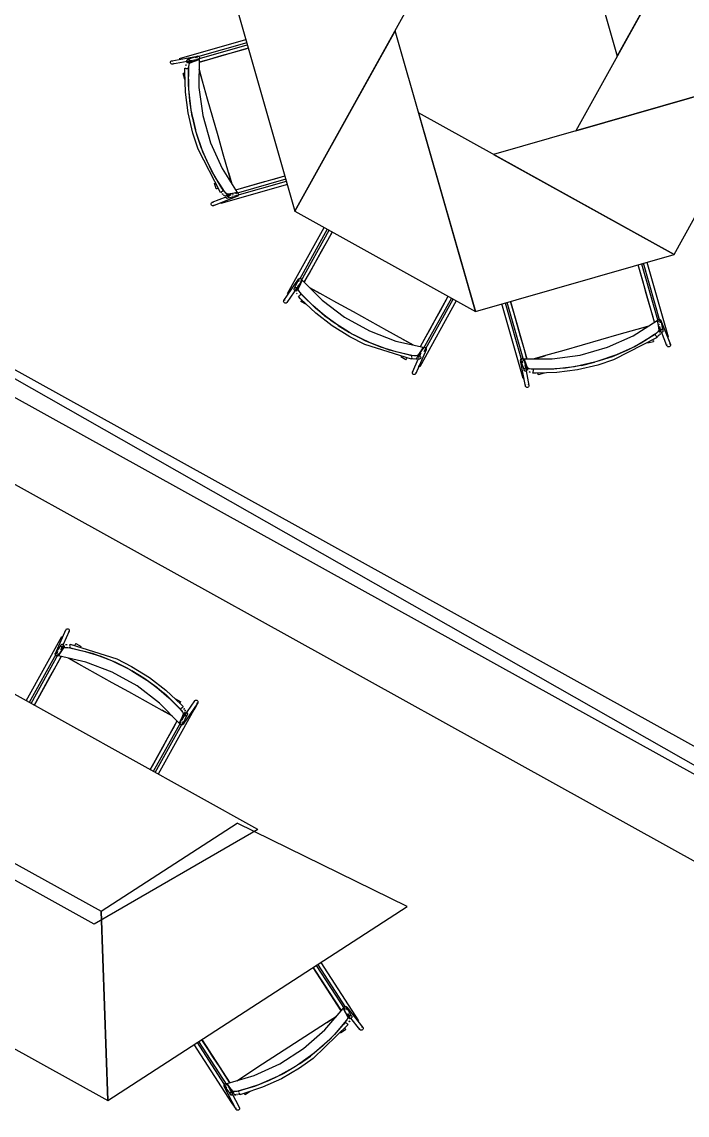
# Model space of a CAD drawing. Header units: metres. Extents: x 3.2 to 22.3, y 0.7 to 22.8.
# Drawn here: x 19.099 to 19.907, y 14.514 to 15.84 of the extents above; entities that cross this region are included whole.
import ezdxf

# ---------------------------------------------------------------- set-up
doc = ezdxf.new("R2010")
doc.units = ezdxf.units.M
for name, color, linetype in [('ARREDI', 9, 'Continuous'), ('PARETI_STRUTTURE', 7, 'Continuous'), ('PORTE_SCALE', 2, 'Continuous')]:
    doc.layers.add(name, color=color, linetype=linetype)

msp = doc.modelspace()

# ---------------------------------------------------------------- linework, layer by layer
at = {"layer": 'ARREDI'}
for points in [[(19.8217, 15.7989), (19.9432, 16.0181), (19.724, 16.1396)], [(19.7714, 15.7082), (20.0123, 15.7772), (19.9432, 16.0181)], [(19.6025, 15.9204), (19.3617, 15.8514), (19.4307, 15.6105)], [(19.5522, 15.8296), (19.4307, 15.6105), (19.6499, 15.489)], [(19.6716, 15.6796), (19.8908, 15.5581), (20.0122, 15.7772)], [(19.5808, 15.7299), (19.6499, 15.489), (19.8908, 15.5581)], [(19.1437, 15.071), (19.1441, 15.074)], [(19.4892, 14.6433), (19.4916, 14.6416)]]:
    msp.add_lwpolyline(points, close=True, dxfattribs=at)
for points in [[(19.3106, 15.7968), (19.3106, 15.797), (19.3108, 15.7978), (19.3112, 15.7984), (19.3119, 15.7988), (19.3123, 15.7989), (19.3126, 15.799), (19.3133, 15.7989), (19.314, 15.7985)], [(19.314, 15.7985), (19.3145, 15.798), (19.3148, 15.7973), (19.3149, 15.7966), (19.3147, 15.7958), (19.3142, 15.7952)], [(19.374, 15.8083), (19.3708, 15.8074), (19.3562, 15.8032), (19.3414, 15.799), (19.3268, 15.7948), (19.3145, 15.7913)], [(19.2805, 15.7893), (19.28, 15.7898), (19.2797, 15.7905), (19.2796, 15.7913), (19.2799, 15.792), (19.2803, 15.7926), (19.2809, 15.793), (19.2814, 15.7932), (19.2814, 15.7932), (19.2816, 15.7932), (19.2824, 15.7931), (19.283, 15.7928)], [(19.2837, 15.7901), (19.2833, 15.7895), (19.2827, 15.7891), (19.2822, 15.7889), (19.2822, 15.7889), (19.2819, 15.7889), (19.2812, 15.789), (19.2805, 15.7893)], [(19.2905, 15.7959), (19.2905, 15.7959)], [(19.2905, 15.7959), (19.2906, 15.7956), (19.2907, 15.7951)], [(19.2909, 15.7945), (19.2907, 15.7951)], [(19.2983, 15.7874), (19.2986, 15.7887)], [(19.2985, 15.7886), (19.2983, 15.7874)], [(19.2996, 15.7913), (19.2992, 15.792), (19.2992, 15.7928), (19.2994, 15.7935), (19.2998, 15.7941), (19.2998, 15.7941), (19.3004, 15.7945), (19.3005, 15.7946), (19.3011, 15.7947), (19.3019, 15.7946), (19.3025, 15.7943)], [(19.2996, 15.7909), (19.3051, 15.793), (19.3065, 15.7936)], [(19.3025, 15.7943), (19.303, 15.7937), (19.3033, 15.793), (19.3034, 15.7923), (19.3032, 15.7916), (19.3028, 15.791), (19.3028, 15.791), (19.3022, 15.7906), (19.302, 15.7905), (19.3015, 15.7904), (19.3007, 15.7905)], [(19.3018, 15.7836), (19.302, 15.786), (19.3024, 15.7883), (19.3029, 15.7899), (19.3034, 15.7906)], [(19.3018, 15.7836), (19.302, 15.7861), (19.3024, 15.7884), (19.3029, 15.7899), (19.3034, 15.7906)], [(19.3034, 15.7906), (19.309, 15.7927), (19.3145, 15.7948), (19.3143, 15.7606), (19.319, 15.7266), (19.3284, 15.6937), (19.3425, 15.6624), (19.3607, 15.6335), (19.355, 15.6323), (19.3491, 15.6312), (19.3483, 15.6315), (19.347, 15.6326), (19.3455, 15.6343), (19.344, 15.6362)], [(19.3145, 15.7948), (19.3115, 15.7951)], [(19.3115, 15.7951), (19.3145, 15.7948)], [(19.2972, 15.7783), (19.2965, 15.7781), (19.2958, 15.7779), (19.2954, 15.7778), (19.2951, 15.7777)], [(19.2951, 15.7777), (19.2951, 15.7777)], [(19.2973, 15.784), (19.2972, 15.784), (19.2971, 15.784), (19.2971, 15.784), (19.2974, 15.784)], [(19.2974, 15.784), (19.2979, 15.784), (19.2986, 15.7839), (19.2993, 15.7839), (19.3001, 15.7839)], [(19.3014, 15.7838), (19.3012, 15.7838), (19.3007, 15.7838), (19.3001, 15.7839)], [(19.3062, 15.7257), (19.3032, 15.7447), (19.3017, 15.7641), (19.3018, 15.7836)], [(19.3062, 15.7256), (19.3032, 15.7446), (19.3017, 15.764), (19.3018, 15.7834)], [(19.3144, 15.7824), (19.3183, 15.769)], [(19.3541, 15.644), (19.3502, 15.6577), (19.3438, 15.6799), (19.3375, 15.7021), (19.3311, 15.7243), (19.3247, 15.7465), (19.3184, 15.7686), (19.3144, 15.7824)], [(19.3063, 15.7251), (19.3102, 15.7092)], [(19.3102, 15.7092), (19.3063, 15.725)], [(19.3439, 15.6364), (19.3336, 15.6528), (19.3246, 15.6701), (19.317, 15.688), (19.3118, 15.7038)], [(19.344, 15.6362), (19.3336, 15.6527), (19.3246, 15.67), (19.317, 15.6879), (19.3118, 15.7038)], [(19.3503, 15.6574), (19.3541, 15.644)], [(19.3589, 15.6365), (19.3689, 15.6393), (19.3813, 15.6429), (19.3937, 15.6465), (19.4062, 15.65), (19.4184, 15.6535)], [(19.3373, 15.6383), (19.3366, 15.6381), (19.336, 15.6379), (19.3355, 15.6378), (19.3352, 15.6377)], [(19.3403, 15.6334), (19.3406, 15.6336), (19.341, 15.6339), (19.3415, 15.6343), (19.3421, 15.6347), (19.3427, 15.6351)], [(19.3403, 15.6334), (19.3403, 15.6334)], [(19.341, 15.6339), (19.3416, 15.633)], [(19.3416, 15.633), (19.341, 15.6338)], [(19.3424, 15.632), (19.3433, 15.6309)], [(19.3433, 15.6309), (19.3425, 15.6319)], [(19.3438, 15.6359), (19.3436, 15.6357), (19.3433, 15.6355), (19.3427, 15.6351)], [(19.3492, 15.6312), (19.3484, 15.6315), (19.3471, 15.6325), (19.3456, 15.6342), (19.344, 15.6363)], [(19.344, 15.6303), (19.3452, 15.6292)], [(19.3453, 15.6291), (19.344, 15.6302)], [(19.3503, 15.6276), (19.3499, 15.6269), (19.3493, 15.6265), (19.3488, 15.6263), (19.3486, 15.6262), (19.348, 15.6263), (19.3479, 15.6263), (19.3472, 15.6265), (19.3467, 15.6271), (19.3463, 15.6277), (19.3463, 15.6285)], [(19.3464, 15.6292), (19.3468, 15.6298), (19.3474, 15.6303), (19.3479, 15.6305), (19.3481, 15.6305), (19.3488, 15.6305), (19.3488, 15.6305), (19.3495, 15.6302), (19.35, 15.6297), (19.3504, 15.6291), (19.3505, 15.6283), (19.3503, 15.6276)], [(19.3535, 15.6303), (19.3519, 15.63), (19.3476, 15.6292)], [(19.355, 15.6306), (19.356, 15.6308)], [(19.3623, 15.63), (19.3619, 15.6294), (19.3613, 15.6289), (19.3611, 15.6288), (19.3611, 15.6288), (19.3606, 15.6287), (19.3599, 15.6287), (19.3592, 15.629), (19.3586, 15.6295)], [(19.3589, 15.6321), (19.3608, 15.6335)], [(19.36, 15.633), (19.3608, 15.633), (19.3615, 15.6327), (19.362, 15.6322), (19.3624, 15.6315), (19.3625, 15.6308), (19.3623, 15.63)], [(19.333, 15.6185), (19.3326, 15.6179), (19.332, 15.6174), (19.3318, 15.6173), (19.3318, 15.6173), (19.3313, 15.6172), (19.3306, 15.6172), (19.3299, 15.6175), (19.3293, 15.618), (19.329, 15.6187), (19.3289, 15.6194), (19.329, 15.6201)], [(19.329, 15.6201), (19.3294, 15.6208), (19.33, 15.6212), (19.3302, 15.6213), (19.3302, 15.6213), (19.3307, 15.6215), (19.3314, 15.6214), (19.3321, 15.6212)], [(19.3408, 15.6206), (19.3406, 15.6213)], [(19.341, 15.6198), (19.341, 15.6198), (19.341, 15.6198), (19.3408, 15.6206)], [(19.4421, 15.5244), (19.4483, 15.5356), (19.4631, 15.5623), (19.4705, 15.5756), (19.4759, 15.5854)], [(19.867, 15.476), (19.8641, 15.486), (19.8606, 15.4984), (19.857, 15.5108), (19.8535, 15.5233), (19.8499, 15.5357), (19.8471, 15.5455)], [(19.4318, 15.5136), (19.4342, 15.519), (19.4348, 15.5204)], [(19.4358, 15.5253), (19.4353, 15.5258), (19.4349, 15.5264), (19.4348, 15.5271), (19.4349, 15.5279), (19.4351, 15.5283), (19.4351, 15.5283), (19.4353, 15.5285), (19.4359, 15.529), (19.4366, 15.5292)], [(19.4348, 15.5161), (19.4372, 15.5215), (19.4396, 15.5269), (19.4637, 15.5026), (19.491, 15.4819), (19.521, 15.4653), (19.553, 15.4531), (19.5864, 15.4455), (19.5831, 15.4406), (19.5798, 15.4357), (19.579, 15.4354), (19.5773, 15.4352), (19.575, 15.4353), (19.5726, 15.4357)], [(19.4366, 15.5292), (19.4373, 15.5292), (19.438, 15.5289), (19.4386, 15.5284), (19.439, 15.5278), (19.4391, 15.527)], [(19.4396, 15.5269), (19.4373, 15.525)], [(19.4373, 15.525), (19.4396, 15.5269)], [(19.4218, 15.5108), (19.4218, 15.5108), (19.4219, 15.5107), (19.4221, 15.5106), (19.4226, 15.5103)], [(19.4232, 15.51), (19.4226, 15.5103)], [(19.4308, 15.5142), (19.4302, 15.5147), (19.4298, 15.5153), (19.4297, 15.516), (19.4297, 15.5161), (19.4298, 15.5167), (19.4299, 15.5169), (19.4302, 15.5174), (19.4308, 15.5178), (19.4315, 15.5181)], [(19.4315, 15.5181), (19.4323, 15.518), (19.433, 15.5178), (19.4335, 15.5173), (19.4339, 15.5167), (19.434, 15.5159), (19.434, 15.5159), (19.4339, 15.5152), (19.4338, 15.5151), (19.4335, 15.5146), (19.4329, 15.5141), (19.4322, 15.5139)], [(19.4334, 15.5103), (19.4326, 15.5113)], [(19.4327, 15.5113), (19.4334, 15.5102)], [(19.4385, 15.51), (19.4369, 15.5119), (19.4356, 15.5138), (19.4349, 15.5153), (19.4347, 15.5161)], [(19.4386, 15.51), (19.437, 15.5119), (19.4357, 15.5137), (19.4349, 15.5152), (19.4348, 15.5161)], [(19.4351, 15.5072), (19.4349, 15.507), (19.4349, 15.507), (19.4349, 15.507), (19.4352, 15.5072), (19.436, 15.508), (19.4366, 15.5085), (19.4371, 15.509)], [(19.4371, 15.509), (19.4376, 15.5094), (19.438, 15.5097), (19.4381, 15.5099)], [(19.4826, 15.4722), (19.467, 15.4835), (19.4523, 15.4962), (19.4385, 15.51)], [(19.4826, 15.4722), (19.4671, 15.4834), (19.4523, 15.4961), (19.4386, 15.5099)], [(19.4483, 15.5181), (19.4605, 15.5113)], [(19.4483, 15.5181), (19.4609, 15.5111), (19.481, 15.5), (19.5012, 15.4888), (19.5214, 15.4776), (19.5416, 15.4664), (19.5617, 15.4552), (19.5743, 15.4483)], [(19.5829, 15.4463), (19.588, 15.4554), (19.5943, 15.4667), (19.6005, 15.478), (19.6068, 15.4894), (19.6131, 15.5007), (19.6168, 15.5074)], [(19.4195, 15.499), (19.4187, 15.499), (19.418, 15.4993), (19.4175, 15.4998), (19.4171, 15.5004), (19.417, 15.5012), (19.4171, 15.5019), (19.4173, 15.5023), (19.4173, 15.5024), (19.4175, 15.5025), (19.4181, 15.503), (19.4188, 15.5032)], [(19.4213, 15.5011), (19.4212, 15.5003), (19.4209, 15.4999), (19.4209, 15.4999), (19.4208, 15.4997), (19.4202, 15.4992), (19.4195, 15.499)], [(19.439, 15.503), (19.4387, 15.5023), (19.4383, 15.5018), (19.4381, 15.5013), (19.438, 15.5011)], [(19.7122, 15.4316), (19.7087, 15.4439), (19.7045, 15.4586), (19.7003, 15.4733), (19.6961, 15.4879), (19.6923, 15.5012)], [(19.4831, 15.4718), (19.4971, 15.4633)], [(19.4971, 15.4634), (19.4832, 15.4718)], [(19.7129, 15.4206), (19.7108, 15.4261), (19.7087, 15.4316), (19.7429, 15.4314), (19.7769, 15.4361), (19.8098, 15.4455), (19.8411, 15.4596), (19.87, 15.4779), (19.8712, 15.4721), (19.8723, 15.4663), (19.872, 15.4654), (19.8709, 15.4641), (19.8692, 15.4626), (19.8672, 15.4611)], [(19.8595, 15.4712), (19.8457, 15.4673), (19.8236, 15.4609), (19.8014, 15.4546), (19.7792, 15.4482), (19.757, 15.4418), (19.7349, 15.4355), (19.7211, 15.4315)], [(19.8461, 15.4674), (19.8595, 15.4712)], [(19.8714, 15.476), (19.87, 15.4779)], [(19.8705, 15.4771), (19.8705, 15.4779), (19.8708, 15.4786), (19.8713, 15.4791), (19.872, 15.4795), (19.8727, 15.4796), (19.8735, 15.4794)], [(19.8729, 15.4722), (19.8727, 15.4731)], [(19.8743, 15.4635), (19.8736, 15.4639), (19.8732, 15.4645), (19.873, 15.465), (19.8729, 15.4652), (19.873, 15.4659), (19.873, 15.4659), (19.8732, 15.4666), (19.8738, 15.4671), (19.8744, 15.4675), (19.8752, 15.4676), (19.8759, 15.4674)], [(19.8732, 15.4706), (19.8735, 15.469), (19.8743, 15.4648)], [(19.8735, 15.4794), (19.8741, 15.479), (19.8745, 15.4785), (19.8747, 15.4782), (19.8747, 15.4782), (19.8748, 15.4777), (19.8748, 15.477), (19.8745, 15.4763), (19.874, 15.4757)], [(19.8759, 15.4674), (19.8765, 15.467), (19.877, 15.4665), (19.8772, 15.4659), (19.8772, 15.4658), (19.8772, 15.4651), (19.8772, 15.465), (19.8769, 15.4643), (19.8764, 15.4638), (19.8758, 15.4635), (19.875, 15.4634)], [(19.5724, 15.4357), (19.5535, 15.44), (19.5349, 15.4458), (19.5169, 15.4531), (19.502, 15.4606)], [(19.5726, 15.4357), (19.5536, 15.44), (19.535, 15.4458), (19.5169, 15.4531), (19.502, 15.4606)], [(19.5621, 15.4551), (19.5743, 15.4483)], [(19.8672, 15.4611), (19.8508, 15.4507), (19.8335, 15.4417), (19.8155, 15.4341), (19.7997, 15.4289)], [(19.8671, 15.461), (19.8507, 15.4507), (19.8334, 15.4417), (19.8155, 15.4341), (19.7997, 15.4289)], [(19.8652, 15.4543), (19.8656, 15.4531), (19.8657, 15.4526), (19.8658, 15.4524)], [(19.8723, 15.4663), (19.872, 15.4655), (19.8709, 15.4642), (19.8693, 15.4627), (19.8672, 15.4611)], [(19.8676, 15.4609), (19.8677, 15.4607), (19.868, 15.4604), (19.8684, 15.4598)], [(19.8701, 15.4575), (19.8699, 15.4577), (19.8696, 15.4581), (19.8692, 15.4586), (19.8688, 15.4592), (19.8684, 15.4598)], [(19.8696, 15.4581), (19.8705, 15.4587)], [(19.8705, 15.4587), (19.8696, 15.4581)], [(19.8701, 15.4574), (19.8701, 15.4574)], [(19.8715, 15.4595), (19.8725, 15.4604)], [(19.8725, 15.4604), (19.8716, 15.4596)], [(19.8732, 15.4611), (19.8743, 15.4623)], [(19.8743, 15.4624), (19.8733, 15.4611)], [(19.8829, 15.4579), (19.8822, 15.4577)], [(19.8837, 15.4581), (19.8837, 15.4581), (19.8836, 15.4581), (19.8829, 15.4579)], [(19.5861, 15.4433), (19.5864, 15.4455)], [(19.5862, 15.4447), (19.5867, 15.4452), (19.5874, 15.4455), (19.5882, 15.4455), (19.5889, 15.4453), (19.5895, 15.4448), (19.5899, 15.4442)], [(19.5899, 15.4442), (19.5901, 15.4435), (19.59, 15.4427), (19.5899, 15.4425), (19.5899, 15.4425), (19.5897, 15.4421), (19.5891, 15.4416), (19.5884, 15.4413), (19.5877, 15.4412)], [(19.8833, 15.4461), (19.8827, 15.4465), (19.8822, 15.4471), (19.8821, 15.4473), (19.8821, 15.4473), (19.882, 15.4478), (19.882, 15.4486), (19.8823, 15.4493)], [(19.885, 15.4501), (19.8856, 15.4497), (19.8861, 15.4491), (19.8862, 15.4489), (19.8862, 15.4489), (19.8863, 15.4484), (19.8863, 15.4477), (19.886, 15.447), (19.8855, 15.4464), (19.8848, 15.4461), (19.8841, 15.446), (19.8833, 15.4461)], [(19.5653, 15.4305), (19.5655, 15.4307), (19.5657, 15.4312), (19.566, 15.4317), (19.5664, 15.4324)], [(19.572, 15.4313), (19.572, 15.4311), (19.572, 15.431), (19.572, 15.4311)], [(19.5724, 15.4332), (19.5722, 15.4325), (19.5721, 15.4318)], [(19.5721, 15.4318), (19.5732, 15.4317)], [(19.5732, 15.4317), (19.5721, 15.4318)], [(19.5725, 15.4339), (19.5726, 15.4346), (19.5727, 15.435), (19.5727, 15.4353)], [(19.5798, 15.4357), (19.579, 15.4354), (19.5774, 15.4352), (19.5751, 15.4353), (19.5726, 15.4357)], [(19.5745, 15.4315), (19.5756, 15.4315)], [(19.5759, 15.4314), (19.5746, 15.4315)], [(19.5768, 15.4314), (19.5784, 15.4315)], [(19.5785, 15.4315), (19.5768, 15.4314)], [(19.5792, 15.4324), (19.5791, 15.4331), (19.5792, 15.4338), (19.5794, 15.4344), (19.5795, 15.4345), (19.58, 15.435), (19.5807, 15.4353), (19.5814, 15.4353), (19.5822, 15.4351), (19.5827, 15.4346), (19.5832, 15.434)], [(19.5832, 15.434), (19.5833, 15.4333), (19.5833, 15.4325), (19.583, 15.432), (19.5829, 15.4319), (19.5824, 15.4314), (19.5824, 15.4314), (19.5817, 15.4311), (19.581, 15.4311), (19.5803, 15.4313), (19.5797, 15.4318)], [(19.5835, 15.4382), (19.5826, 15.4368), (19.5801, 15.4332)], [(19.7072, 15.4278), (19.7064, 15.4277), (19.7057, 15.4279), (19.7051, 15.4284), (19.7047, 15.429), (19.7046, 15.4294), (19.7046, 15.4295), (19.7045, 15.4297), (19.7046, 15.4304), (19.7049, 15.4311)], [(19.7049, 15.4311), (19.7055, 15.4316), (19.7062, 15.4319), (19.7069, 15.432), (19.7076, 15.4318), (19.7082, 15.4313)], [(19.7087, 15.4316), (19.7084, 15.4286)], [(19.7084, 15.4286), (19.7087, 15.4316)], [(19.7211, 15.4315), (19.7342, 15.4353)], [(19.7943, 15.4273), (19.7784, 15.4235)], [(19.7784, 15.4235), (19.7943, 15.4273)], [(19.5734, 15.4137), (19.5732, 15.4144), (19.5733, 15.4152), (19.5734, 15.4154), (19.5734, 15.4154), (19.5736, 15.4158), (19.5742, 15.4163)], [(19.5773, 15.4154), (19.5775, 15.4146), (19.5774, 15.4139), (19.5773, 15.4137), (19.5773, 15.4136), (19.5771, 15.4132), (19.5765, 15.4127), (19.5758, 15.4124), (19.5751, 15.4124), (19.5744, 15.4126), (19.5738, 15.4131), (19.5734, 15.4137)], [(19.5813, 15.4223), (19.5808, 15.4227)], [(19.5821, 15.4219), (19.5818, 15.4221), (19.5813, 15.4223)], [(19.5821, 15.4219), (19.5821, 15.4219)], [(19.7121, 15.4167), (19.7114, 15.4164), (19.7107, 15.4163), (19.71, 15.4165), (19.7094, 15.4169), (19.7093, 15.417), (19.709, 15.4175), (19.7089, 15.4176), (19.7088, 15.4182), (19.7089, 15.419), (19.7092, 15.4196)], [(19.7092, 15.4196), (19.7098, 15.4201), (19.7105, 15.4205), (19.7112, 15.4205), (19.7119, 15.4203), (19.7125, 15.4199), (19.7125, 15.4199), (19.7129, 15.4193), (19.713, 15.4192), (19.7131, 15.4186), (19.713, 15.4178)], [(19.7126, 15.4167), (19.7104, 15.4222), (19.7099, 15.4236)], [(19.7199, 15.4189), (19.7175, 15.4191), (19.7152, 15.4195), (19.7136, 15.42), (19.7129, 15.4206)], [(19.7199, 15.4189), (19.7173, 15.4191), (19.7151, 15.4195), (19.7136, 15.42), (19.7129, 15.4206)], [(19.7148, 15.4157), (19.7161, 15.4154)], [(19.7161, 15.4154), (19.7148, 15.4157)], [(19.7196, 15.4172), (19.7196, 15.4165), (19.7195, 15.4157), (19.7195, 15.415), (19.7195, 15.4145), (19.7194, 15.4143), (19.7194, 15.4142), (19.7194, 15.4142), (19.7195, 15.4145)], [(19.7197, 15.4185), (19.7197, 15.4183), (19.7197, 15.4178), (19.7196, 15.4172)], [(19.7778, 15.4233), (19.7588, 15.4203), (19.7394, 15.4188), (19.7199, 15.4189)], [(19.7778, 15.4233), (19.7589, 15.4203), (19.7395, 15.4188), (19.72, 15.4189)], [(19.7252, 15.4143), (19.7254, 15.4136), (19.7256, 15.4129), (19.7257, 15.4125), (19.7258, 15.4122)], [(19.7075, 15.4076), (19.7076, 15.4076)], [(19.7076, 15.4076), (19.7079, 15.4077), (19.7084, 15.4079)], [(19.709, 15.408), (19.7084, 15.4079)], [(19.7134, 15.4008), (19.714, 15.4004), (19.7144, 15.3998), (19.7146, 15.3993), (19.7146, 15.3993), (19.7146, 15.399), (19.7145, 15.3983), (19.7142, 15.3976)], [(19.7258, 15.4122), (19.7258, 15.4122)], [(19.7142, 15.3976), (19.7137, 15.3971), (19.713, 15.3968), (19.7122, 15.3968), (19.7115, 15.397), (19.7109, 15.3974), (19.7105, 15.398), (19.7103, 15.3985), (19.7103, 15.3985), (19.7103, 15.3987), (19.7104, 15.3995), (19.7107, 15.4002)], [(19.1527, 15.1012), (19.1525, 15.1019), (19.1526, 15.1026), (19.1527, 15.1029), (19.1527, 15.1029), (19.153, 15.1033), (19.1535, 15.1038), (19.1542, 15.1041), (19.1549, 15.1041), (19.1557, 15.1039), (19.1563, 15.1035), (19.1567, 15.1028)], [(19.1567, 15.1028), (19.1568, 15.1021), (19.1568, 15.1014), (19.1567, 15.1011), (19.1567, 15.1011), (19.1564, 15.1007), (19.1559, 15.1002)], [(19.1469, 15.0825), (19.1467, 15.0832), (19.1468, 15.084), (19.147, 15.0845), (19.1471, 15.0847), (19.1476, 15.0851), (19.1476, 15.0851), (19.1483, 15.0854), (19.1491, 15.0854), (19.1498, 15.0852), (19.1504, 15.0848)], [(19.1467, 15.0785), (19.1475, 15.0797), (19.1508, 15.0846)], [(19.151, 15.0834), (19.1509, 15.0827), (19.1506, 15.0821), (19.1506, 15.082), (19.15, 15.0815), (19.15, 15.0815), (19.1493, 15.0812), (19.1486, 15.0812), (19.1479, 15.0814), (19.1473, 15.0819), (19.1469, 15.0825)], [(19.148, 15.0946), (19.1479, 15.0946)], [(19.148, 15.0946), (19.1482, 15.0944), (19.1487, 15.0942)], [(19.1487, 15.0942), (19.1493, 15.0939)], [(19.1524, 15.0851), (19.1533, 15.0851), (19.1545, 15.0851)], [(19.1532, 15.0851), (19.1545, 15.0851)], [(19.1576, 15.0826), (19.1575, 15.0819), (19.1574, 15.0815), (19.1573, 15.0812)], [(19.1577, 15.0833), (19.1578, 15.084), (19.1579, 15.0847), (19.158, 15.0852), (19.1581, 15.0855), (19.1581, 15.0855), (19.1581, 15.0855), (19.158, 15.0852)], [(19.1647, 15.086), (19.1646, 15.0858), (19.1643, 15.0854), (19.164, 15.0848), (19.1636, 15.0841)], [(19.3858, 14.8606), (19.007, 15.0706), (19.0148, 14.8411)], [(19.1143, 15.0111), (19.1187, 15.0189), (19.1261, 15.0323), (19.1335, 15.0457), (19.1409, 15.059), (19.1471, 15.0702)], [(19.1401, 15.0723), (19.1399, 15.073), (19.14, 15.0738), (19.1401, 15.074), (19.1401, 15.074), (19.1404, 15.0744), (19.1409, 15.0749), (19.1416, 15.0752), (19.1424, 15.0753), (19.1431, 15.0751)], [(19.1438, 15.0718), (19.1433, 15.0713), (19.1426, 15.0711), (19.1419, 15.071), (19.1411, 15.0712), (19.1405, 15.0717), (19.1401, 15.0723)], [(19.2915, 15.0065), (19.2931, 15.0047), (19.2944, 15.0028), (19.2952, 15.0013), (19.2953, 15.0004), (19.2929, 14.995), (19.2904, 14.9896), (19.2664, 15.0139), (19.2391, 15.0346), (19.2091, 15.0513), (19.1771, 15.0635), (19.1437, 15.071), (19.1469, 15.0759), (19.1502, 15.0808)], [(19.1502, 15.0808), (19.1511, 15.0812), (19.1527, 15.0813), (19.155, 15.0812), (19.1575, 15.0808)], [(19.1502, 15.0808), (19.151, 15.0812), (19.1527, 15.0813), (19.1549, 15.0812), (19.1574, 15.0808)], [(19.1575, 15.0808), (19.1764, 15.0765), (19.195, 15.0707), (19.2129, 15.0635)], [(19.1576, 15.0808), (19.1766, 15.0765), (19.1951, 15.0707), (19.2129, 15.0635)], [(19.168, 15.0615), (19.1558, 15.0682)], [(19.1558, 15.0682), (19.1683, 15.0613), (19.1884, 15.0501), (19.2086, 15.0389), (19.2288, 15.0277), (19.249, 15.0165), (19.2692, 15.0054), (19.2817, 14.9984)], [(19.228, 15.0559), (19.2134, 15.0632)], [(19.2135, 15.0632), (19.228, 15.0559)], [(19.2329, 15.0532), (19.2472, 15.0445), (19.2629, 15.0331), (19.2777, 15.0204), (19.2914, 15.0066)], [(19.2329, 15.0532), (19.2472, 15.0445), (19.263, 15.0331), (19.2778, 15.0204), (19.2915, 15.0065)], [(19.3087, 15.0155), (19.3089, 15.0162), (19.3091, 15.0166), (19.3091, 15.0166), (19.3093, 15.0168), (19.3099, 15.0173), (19.3106, 15.0175)], [(19.3106, 15.0175), (19.3113, 15.0175), (19.312, 15.0172), (19.3126, 15.0167), (19.313, 15.0161), (19.3131, 15.0153), (19.3129, 15.0146), (19.3127, 15.0142), (19.3127, 15.0142), (19.3125, 15.014), (19.312, 15.0135), (19.3112, 15.0133)], [(19.2817, 14.9984), (19.2695, 15.0052)], [(19.291, 15.0135), (19.2914, 15.0142), (19.2917, 15.0148), (19.2919, 15.0152), (19.2921, 15.0154)], [(19.2915, 15.0065), (19.2931, 15.0046), (19.2944, 15.0027), (19.2952, 15.0012), (19.2953, 15.0004)], [(19.2929, 15.0075), (19.2924, 15.0071), (19.2921, 15.0068), (19.2919, 15.0066)], [(19.2929, 15.0075), (19.2935, 15.008), (19.294, 15.0085), (19.2949, 15.0093), (19.2951, 15.0095)], [(19.2952, 15.0081), (19.2945, 15.009)], [(19.2951, 15.0095), (19.2951, 15.0095)], [(19.2968, 15.006), (19.296, 15.0071)], [(19.2985, 14.9985), (19.2978, 14.9985), (19.2971, 14.9987), (19.2965, 14.9992), (19.2961, 14.9999), (19.296, 15.0006), (19.296, 15.0006), (19.2962, 15.0013), (19.2962, 15.0014), (19.2965, 15.0019), (19.2971, 15.0024), (19.2978, 15.0026)], [(19.2961, 15.0071), (19.2968, 15.006)], [(19.298, 15.0041), (19.2973, 15.0053)], [(19.2974, 15.0052), (19.298, 15.0041)], [(19.2986, 15.0026), (19.2993, 15.0023), (19.2999, 15.0019), (19.3002, 15.0012), (19.3003, 15.0005), (19.3003, 15.0004), (19.3002, 14.9998), (19.3001, 14.9996), (19.2998, 14.9992), (19.2992, 14.9987), (19.2985, 14.9985)], [(19.3069, 15.0065), (19.3075, 15.0062)], [(19.3082, 15.0058), (19.3082, 15.0057), (19.3082, 15.0058), (19.3079, 15.0059), (19.3075, 15.0062)], [(19.2552, 14.933), (19.2578, 14.9378), (19.2704, 14.9604), (19.2766, 14.9717), (19.2829, 14.983), (19.288, 14.9921)], [(19.2904, 14.9896), (19.2922, 14.9911)], [(19.2934, 14.9873), (19.2927, 14.9873), (19.292, 14.9876), (19.2914, 14.9881), (19.2911, 14.9887), (19.2909, 14.9895), (19.2911, 14.9902)], [(19.2942, 14.9913), (19.2948, 14.9908), (19.2951, 14.9901), (19.2953, 14.9894), (19.2951, 14.9886), (19.2949, 14.9882), (19.2949, 14.9882), (19.2947, 14.988), (19.2942, 14.9875), (19.2934, 14.9873)], [(19.2941, 14.9937), (19.2945, 14.9945)], [(19.2976, 15.0014), (19.2958, 14.9975), (19.2951, 14.996)], [(19.0234, 14.8566), (19.1956, 14.7612), (19.2035, 14.5317)], [(19.3858, 14.8606), (19.187, 14.7457)], [(19.1956, 14.7612), (19.3608, 14.8682)], [(19.2035, 14.5317), (19.567, 14.7672), (19.3608, 14.8682)], [(19.187, 14.7457), (19.0148, 14.8411)], [(18.8246, 14.7417), (19.2035, 14.5317), (19.1956, 14.7612)], [(19.4528, 14.6932), (19.455, 14.6899), (19.4633, 14.677), (19.4716, 14.6642), (19.4799, 14.6514), (19.4868, 14.6407)], [(19.4897, 14.6435), (19.4897, 14.6442), (19.49, 14.6449), (19.4906, 14.6454), (19.4912, 14.6458), (19.492, 14.6458)], [(19.492, 14.6458), (19.4927, 14.6456), (19.4933, 14.6452), (19.4935, 14.645), (19.4935, 14.645), (19.4938, 14.6446), (19.494, 14.6439), (19.4939, 14.6431), (19.4936, 14.6425), (19.493, 14.6419)], [(19.3627, 14.5432), (19.3603, 14.5427), (19.3581, 14.5424), (19.3564, 14.5425), (19.3555, 14.5428), (19.3519, 14.5474), (19.3483, 14.5521), (19.3811, 14.5619), (19.4122, 14.5763), (19.441, 14.5949), (19.4668, 14.6174), (19.4892, 14.6433), (19.4919, 14.6381), (19.4947, 14.6329)], [(19.3602, 14.5557), (19.3722, 14.5635), (19.3915, 14.576), (19.4109, 14.5885), (19.4303, 14.6011), (19.4497, 14.6136), (19.469, 14.6261), (19.481, 14.6339)], [(19.4693, 14.6264), (19.4811, 14.6339)], [(19.4947, 14.6329), (19.4947, 14.632), (19.494, 14.6305), (19.4928, 14.6285), (19.4914, 14.6265)], [(19.4947, 14.6329), (19.4947, 14.6321), (19.494, 14.6305), (19.4929, 14.6286), (19.4914, 14.6265)], [(19.4944, 14.6371), (19.4951, 14.6359), (19.4978, 14.6306)], [(19.4974, 14.6309), (19.4967, 14.631), (19.4961, 14.6314), (19.4957, 14.6319), (19.4956, 14.6321), (19.4955, 14.6328), (19.4955, 14.6335), (19.4959, 14.6342), (19.4964, 14.6347), (19.4971, 14.635), (19.4978, 14.6351)], [(19.4978, 14.6351), (19.4986, 14.6349), (19.4992, 14.6345), (19.4995, 14.634), (19.4996, 14.6339), (19.4998, 14.6332), (19.4998, 14.6332), (19.4997, 14.6324), (19.4994, 14.6318), (19.4988, 14.6312)], [(19.4914, 14.6265), (19.4786, 14.6118), (19.4647, 14.5981), (19.45, 14.5858)], [(19.4913, 14.6264), (19.4786, 14.6117), (19.4647, 14.5981), (19.45, 14.5858)], [(19.4914, 14.6195), (19.4918, 14.6189), (19.4921, 14.6183), (19.4924, 14.6179), (19.4925, 14.6177)], [(19.4918, 14.6264), (19.492, 14.6263), (19.4923, 14.626), (19.4928, 14.6256)], [(19.495, 14.624), (19.4952, 14.6238), (19.4952, 14.6238), (19.4952, 14.6238), (19.4949, 14.624), (19.4945, 14.6243), (19.494, 14.6247), (19.4928, 14.6256)], [(19.4972, 14.6283), (19.4965, 14.6271)], [(19.4965, 14.6271), (19.4971, 14.6282)], [(19.5073, 14.628), (19.5067, 14.6276)], [(19.508, 14.6284), (19.508, 14.6284), (19.5077, 14.6283), (19.5073, 14.628)], [(19.5111, 14.6169), (19.5104, 14.617), (19.5098, 14.6175), (19.5096, 14.6176), (19.5096, 14.6177), (19.5094, 14.6181), (19.5092, 14.6188)], [(19.5115, 14.6211), (19.5123, 14.621), (19.5129, 14.6205), (19.513, 14.6204), (19.513, 14.6203), (19.5133, 14.6199), (19.5135, 14.6192), (19.5134, 14.6185), (19.5131, 14.6178), (19.5126, 14.6172), (19.5119, 14.6169), (19.5111, 14.6169)], [(19.3517, 14.5531), (19.346, 14.5619), (19.339, 14.5727), (19.332, 14.5836), (19.3249, 14.5944), (19.3179, 14.6053)], [(19.4361, 14.576), (19.4495, 14.5854)], [(19.4495, 14.5854), (19.4362, 14.576)], [(19.4314, 14.5729), (19.4171, 14.5644), (19.3995, 14.5559), (19.3814, 14.5488), (19.3627, 14.5432)], [(19.4314, 14.5729), (19.4171, 14.5645), (19.3996, 14.5559), (19.3815, 14.5488), (19.3629, 14.5433)], [(19.3448, 14.5505), (19.3452, 14.5512), (19.3458, 14.5517), (19.3465, 14.5519), (19.3472, 14.552), (19.3479, 14.5517), (19.3485, 14.5513)], [(19.3483, 14.5521), (19.3488, 14.5499)], [(19.3602, 14.5557), (19.3719, 14.5633)], [(19.3473, 14.5477), (19.3465, 14.5477), (19.3458, 14.548), (19.3452, 14.5484), (19.345, 14.5488), (19.3449, 14.5491), (19.3447, 14.5498), (19.3448, 14.5505)], [(19.3517, 14.545), (19.3527, 14.5437), (19.3553, 14.5403)], [(19.3559, 14.5388), (19.3554, 14.5383), (19.3547, 14.538), (19.3539, 14.538), (19.3532, 14.5382), (19.3532, 14.5383), (19.3527, 14.5387), (19.3526, 14.5388), (19.3523, 14.5393), (19.3522, 14.5401), (19.3523, 14.5408)], [(19.3523, 14.5408), (19.3527, 14.5415), (19.3532, 14.542), (19.3539, 14.5422), (19.3547, 14.5423), (19.3554, 14.542), (19.3554, 14.542), (19.3559, 14.5416), (19.356, 14.5414), (19.3563, 14.5409), (19.3564, 14.5402), (19.3563, 14.5395)], [(19.3627, 14.5432), (19.3602, 14.5427), (19.358, 14.5424), (19.3563, 14.5425), (19.3555, 14.5428)], [(19.3588, 14.5386), (19.3571, 14.5387)], [(19.3572, 14.5387), (19.3588, 14.5387)], [(19.361, 14.5389), (19.3598, 14.5388)], [(19.36, 14.5388), (19.3611, 14.5389)], [(19.3624, 14.5392), (19.3635, 14.5394)], [(19.3635, 14.5394), (19.3624, 14.5392)], [(19.3629, 14.5415), (19.3628, 14.5421), (19.3627, 14.5426), (19.3626, 14.5428)], [(19.3631, 14.5408), (19.3633, 14.5401), (19.3635, 14.5394)], [(19.3636, 14.5389), (19.3636, 14.5387), (19.3636, 14.5386), (19.3636, 14.5386)], [(19.3703, 14.5385), (19.3702, 14.5388), (19.3699, 14.5392), (19.3695, 14.5397), (19.3691, 14.5403)], [(19.3542, 14.5289), (19.3545, 14.529), (19.3549, 14.5293)], [(19.3542, 14.5288), (19.3542, 14.5288)], [(19.3555, 14.5297), (19.3549, 14.5293)], [(19.3635, 14.5212), (19.3631, 14.5206), (19.3625, 14.5201), (19.3618, 14.5198), (19.3611, 14.5198), (19.3604, 14.52), (19.3598, 14.5205), (19.3595, 14.5209), (19.3595, 14.5209), (19.3594, 14.5211), (19.3593, 14.5219), (19.3594, 14.5226)], [(19.3625, 14.5238), (19.3631, 14.5233), (19.3633, 14.5229), (19.3633, 14.5229), (19.3634, 14.5227), (19.3636, 14.5219), (19.3635, 14.5212)]]:
    msp.add_lwpolyline(points, dxfattribs=at)
at = {"layer": 'PARETI_STRUTTURE'}
for points in [[(20.6485, 14.521), (18.3204, 15.8454), (20.6628, 14.5469)], [(19.2905, 15.7959), (19.371, 15.819)], [(19.312, 15.795), (19.3728, 15.8125)], [(19.3722, 15.8148), (19.3126, 15.7978)], [(20.6438, 14.4516), (20.6743, 14.5067), (18.3319, 15.8052), (18.3014, 15.7501)], [(19.2814, 15.7931), (19.3123, 15.7989)], [(19.3116, 15.7985), (19.3005, 15.7946)], [(19.374, 15.8083), (19.3145, 15.7912)], [(19.3131, 15.7947), (19.2822, 15.7889)], [(19.302, 15.7905), (19.3022, 15.7906), (19.3023, 15.7906), (19.3026, 15.7907), (19.3027, 15.7907), (19.3033, 15.7909), (19.3034, 15.791), (19.3039, 15.7912), (19.3041, 15.7912), (19.3044, 15.7914), (19.3045, 15.7914), (19.3047, 15.7914), (19.3048, 15.7915), (19.3053, 15.7917), (19.3054, 15.7917), (19.3055, 15.7918), (19.3057, 15.7918), (19.306, 15.7919), (19.3062, 15.792), (19.3067, 15.7921), (19.3068, 15.7922), (19.3069, 15.7922), (19.3073, 15.7924), (19.3074, 15.7924), (19.3079, 15.7926), (19.308, 15.7926), (19.3081, 15.7927), (19.3086, 15.7929), (19.3087, 15.7929), (19.309, 15.793), (19.3091, 15.793), (19.3094, 15.7931), (19.3095, 15.7932), (19.31, 15.7933), (19.3101, 15.7934), (19.3102, 15.7934), (19.3103, 15.7935), (19.3107, 15.7936), (19.3108, 15.7937), (19.3113, 15.7938), (19.3115, 15.7939), (19.312, 15.794), (19.3121, 15.7941), (19.3125, 15.7942), (19.3126, 15.7943), (19.3127, 15.7943), (19.3128, 15.7944), (19.3131, 15.7944)], [(19.3033, 15.7925), (19.3043, 15.7928)], [(19.3124, 15.7977), (19.3096, 15.7969)], [(19.2972, 15.7703), (19.2951, 15.7777)], [(19.3068, 15.7053), (19.301, 15.7299), (19.2978, 15.755), (19.297, 15.7802), (19.2971, 15.784)], [(19.311, 15.7065), (19.3102, 15.7093), (19.3048, 15.7338), (19.3018, 15.7587), (19.3014, 15.7838)], [(19.3438, 15.6359), (19.3422, 15.6384), (19.3295, 15.66), (19.3191, 15.6828), (19.311, 15.7065)], [(20.6036, 14.4401), (18.3422, 15.6938)], [(19.3403, 15.6334), (19.3131, 15.6861), (19.3068, 15.7053)], [(19.3588, 15.6365), (19.4184, 15.6536)], [(19.3352, 15.6377), (19.3332, 15.6445)], [(19.4215, 15.6429), (19.341, 15.6198)], [(19.3577, 15.6291), (19.4203, 15.647)], [(19.4196, 15.6494), (19.3593, 15.6321)], [(19.3302, 15.6214), (19.3472, 15.628)], [(19.3611, 15.6288), (19.3318, 15.6173)], [(19.3594, 15.633), (19.3479, 15.6305)], [(19.3479, 15.6283), (19.3526, 15.6301)], [(19.3519, 15.63), (19.3501, 15.6295)], [(19.3585, 15.6325), (19.3595, 15.6329)], [(19.4218, 15.5108), (19.4662, 15.5908)], [(19.47, 15.5887), (19.4362, 15.5277)], [(19.4377, 15.5253), (19.4722, 15.5875)], [(19.476, 15.5854), (19.4421, 15.5244)], [(19.8512, 15.5467), (19.8714, 15.4764)], [(19.8744, 15.4748), (19.8536, 15.5474)], [(19.8577, 15.5486), (19.8837, 15.4581)], [(19.867, 15.476), (19.847, 15.5455)], [(19.4173, 15.5023), (19.4351, 15.5283)], [(19.4387, 15.5259), (19.4209, 15.4999)], [(19.4349, 15.5275), (19.4299, 15.5169)], [(19.4388, 15.5257), (19.4388, 15.5255), (19.4387, 15.5254), (19.4387, 15.5253), (19.4386, 15.5252), (19.4386, 15.5251), (19.4385, 15.525), (19.4384, 15.5248), (19.4384, 15.5247), (19.4383, 15.5246), (19.4383, 15.5245), (19.4382, 15.5244), (19.4382, 15.5242), (19.4381, 15.524), (19.438, 15.5239), (19.4379, 15.5238), (19.4379, 15.5236), (19.4378, 15.5235), (19.4378, 15.5234), (19.4377, 15.5233), (19.4376, 15.5232), (19.4376, 15.523), (19.4375, 15.5229), (19.4375, 15.5228), (19.4374, 15.5227), (19.4373, 15.5225), (19.4373, 15.5223), (19.4372, 15.5222), (19.4371, 15.5221), (19.4371, 15.522), (19.437, 15.5219), (19.437, 15.5217), (19.4369, 15.5216), (19.4369, 15.5215), (19.4368, 15.5214), (19.4368, 15.5213), (19.4367, 15.5212), (19.4366, 15.5209), (19.4365, 15.5208), (19.4365, 15.5207), (19.4364, 15.5206), (19.4364, 15.5204), (19.4363, 15.5203), (19.4362, 15.5202), (19.4362, 15.5201), (19.4361, 15.52), (19.4361, 15.5199), (19.436, 15.5197), (19.436, 15.5196), (19.4359, 15.5194), (19.4358, 15.5193), (19.4357, 15.5191), (19.4357, 15.519), (19.4356, 15.5189), (19.4356, 15.5188), (19.4355, 15.5187), (19.4355, 15.5185), (19.4354, 15.5184), (19.4354, 15.5183), (19.4353, 15.5182), (19.4352, 15.5181), (19.4351, 15.5178), (19.4351, 15.5177), (19.435, 15.5176), (19.435, 15.5175), (19.4349, 15.5174), (19.4348, 15.5172), (19.4348, 15.5171), (19.4347, 15.517), (19.4347, 15.5169), (19.4346, 15.5168), (19.4345, 15.5165), (19.4345, 15.5164), (19.4344, 15.5163), (19.4343, 15.5162), (19.4343, 15.516), (19.4342, 15.5159), (19.4342, 15.5158), (19.4341, 15.5157), (19.4341, 15.5156), (19.434, 15.5155), (19.434, 15.5153), (19.4339, 15.5152), (19.4338, 15.5151), (19.4338, 15.5151)], [(19.436, 15.5275), (19.4346, 15.5249)], [(19.4333, 15.5174), (19.4338, 15.5183)], [(19.4974, 15.4582), (19.476, 15.4715), (19.4559, 15.4869), (19.4375, 15.5043), (19.4349, 15.507)], [(19.4995, 15.462), (19.497, 15.4634), (19.4759, 15.4769), (19.4562, 15.4924), (19.4381, 15.5099)], [(19.5829, 15.4463), (19.6167, 15.5074)], [(19.4446, 15.4974), (19.438, 15.5011)], [(19.6265, 15.502), (19.5821, 15.4219)], [(19.6205, 15.5053), (19.5863, 15.4436)], [(19.5873, 15.4403), (19.6227, 15.5041)], [(19.7075, 15.4076), (19.6816, 15.4981)], [(19.6858, 15.4993), (19.7057, 15.4297)], [(19.7085, 15.4291), (19.6881, 15.5)], [(19.6923, 15.5012), (19.7122, 15.4316)], [(19.8705, 15.4765), (19.873, 15.465)], [(19.871, 15.4756), (19.8706, 15.4766)], [(19.8752, 15.465), (19.8733, 15.4697)], [(19.8735, 15.469), (19.874, 15.4672)], [(19.8747, 15.4782), (19.8862, 15.4489)], [(19.572, 15.431), (19.5155, 15.4491), (19.4974, 15.4582)], [(19.5727, 15.4353), (19.5698, 15.4359), (19.5456, 15.4422), (19.5221, 15.4509), (19.4995, 15.462)], [(19.8676, 15.461), (19.8651, 15.4593), (19.8435, 15.4466), (19.8207, 15.4362), (19.797, 15.4281)], [(19.8701, 15.4574), (19.8174, 15.4302), (19.7982, 15.4239)], [(19.8821, 15.4473), (19.8755, 15.4643)], [(19.5899, 15.4425), (19.5773, 15.4137)], [(19.5857, 15.4442), (19.5794, 15.4344)], [(19.5855, 15.4433), (19.586, 15.4442)], [(19.8658, 15.4523), (19.8589, 15.4504)], [(19.5653, 15.4305), (19.5591, 15.4339)], [(19.5734, 15.4154), (19.5807, 15.4321)], [(19.5811, 15.433), (19.583, 15.4374)], [(19.5822, 15.4361), (19.5817, 15.4352)], [(19.7103, 15.3985), (19.7045, 15.4295)], [(19.7049, 15.4287), (19.7089, 15.4177)], [(19.7058, 15.4295), (19.7066, 15.4267)], [(19.7088, 15.4302), (19.7146, 15.3993)], [(19.713, 15.4192), (19.7129, 15.4193), (19.7129, 15.4194), (19.7128, 15.4197), (19.7127, 15.4198), (19.7125, 15.4204), (19.7125, 15.4205), (19.7123, 15.421), (19.7122, 15.4212), (19.7121, 15.4215), (19.7121, 15.4217), (19.712, 15.4218), (19.712, 15.4219), (19.7118, 15.4224), (19.7118, 15.4225), (19.7117, 15.4228), (19.7116, 15.4229), (19.7116, 15.4231), (19.7115, 15.4233), (19.7113, 15.4238), (19.7113, 15.4239), (19.7112, 15.424), (19.7111, 15.4244), (19.7111, 15.4245), (19.7109, 15.425), (19.7108, 15.4251), (19.7108, 15.4252), (19.7106, 15.4257), (19.7106, 15.4259), (19.7105, 15.4261), (19.7104, 15.4262), (19.7104, 15.4265), (19.7103, 15.4266), (19.7101, 15.4271), (19.7101, 15.4272), (19.71, 15.4273), (19.71, 15.4275), (19.7099, 15.4278), (19.7098, 15.428), (19.7096, 15.4285), (19.7096, 15.4286), (19.7094, 15.4291), (19.7094, 15.4292), (19.7092, 15.4296), (19.7092, 15.4297), (19.7092, 15.4298), (19.7091, 15.4299), (19.709, 15.4302)], [(19.797, 15.4281), (19.7942, 15.4273), (19.7697, 15.4219), (19.7448, 15.4189), (19.7197, 15.4185)], [(19.7109, 15.4204), (19.7107, 15.4214)], [(19.7982, 15.4239), (19.7736, 15.4182), (19.7485, 15.4149), (19.7232, 15.4141), (19.7194, 15.4142)], [(19.7331, 15.4143), (19.7258, 15.4122)], [(19.1401, 15.074), (19.1527, 15.1029)], [(19.1567, 15.1011), (19.1496, 15.0849)], [(19.1046, 15.0165), (19.1479, 15.0946)], [(19.147, 15.0845), (19.147, 15.0844), (19.1466, 15.0838), (19.1465, 15.0837), (19.1464, 15.0836), (19.1459, 15.0827), (19.1458, 15.0826), (19.1452, 15.0817), (19.1451, 15.0816), (19.1451, 15.0815), (19.1444, 15.0805), (19.1444, 15.0804), (19.1439, 15.0796), (19.1438, 15.0795), (19.1437, 15.0794), (19.1431, 15.0784), (19.143, 15.0783), (19.1425, 15.0775), (19.1424, 15.0774), (19.1424, 15.0773), (19.1423, 15.0772), (19.1417, 15.0763), (19.1417, 15.0762), (19.1412, 15.0754), (19.1411, 15.0753), (19.141, 15.0752), (19.1409, 15.0751), (19.1407, 15.0746), (19.1401, 15.074)], [(19.1443, 15.0723), (19.1506, 15.0821)], [(19.1489, 15.0834), (19.1471, 15.0791)], [(19.1581, 15.0855), (19.2145, 15.0674), (19.2326, 15.0583)], [(19.1647, 15.0861), (19.1714, 15.0823)], [(19.1412, 15.0735), (19.1084, 15.0144)], [(19.1106, 15.0132), (19.144, 15.0735)], [(19.1471, 15.0702), (19.1144, 15.0111)], [(19.1427, 15.0763), (19.1413, 15.0737)], [(19.1445, 15.0733), (19.1441, 15.0723)], [(19.1479, 15.0805), (19.1484, 15.0814)], [(19.1573, 15.0812), (19.1602, 15.0806), (19.1845, 15.0743), (19.208, 15.0656), (19.2305, 15.0546)], [(19.2326, 15.0583), (19.2541, 15.045), (19.2741, 15.0296), (19.2925, 15.0123), (19.2951, 15.0095)], [(19.2305, 15.0546), (19.233, 15.0531), (19.2542, 15.0396), (19.2739, 15.0241), (19.2919, 15.0066)], [(19.2858, 15.0189), (19.2921, 15.0154)], [(19.2913, 14.9907), (19.3091, 15.0166)], [(19.3082, 15.0058), (19.2649, 14.9276)], [(19.3127, 15.0142), (19.2949, 14.9882)], [(19.3129, 15.0144), (19.3123, 15.0132), (19.3115, 15.0118), (19.31, 15.0089), (19.3082, 15.0058)], [(19.2552, 14.933), (19.2879, 14.9921)], [(19.2921, 14.9907), (19.2589, 14.9309)], [(19.2611, 14.9297), (19.2954, 14.9916)], [(19.2912, 14.9909), (19.2913, 14.991), (19.2913, 14.9911), (19.2914, 14.9912), (19.2914, 14.9913), (19.2915, 14.9915), (19.2915, 14.9916), (19.2916, 14.9917), (19.2917, 14.9918), (19.2917, 14.9919), (19.2918, 14.992), (19.2918, 14.9922), (19.2919, 14.9923), (19.292, 14.9925), (19.2921, 14.9926), (19.2921, 14.9928), (19.2922, 14.9929), (19.2922, 14.993), (19.2923, 14.9931), (19.2923, 14.9932), (19.2924, 14.9933), (19.2924, 14.9935), (19.2925, 14.9936), (19.2926, 14.9937), (19.2926, 14.9938), (19.2927, 14.9941), (19.2928, 14.9942), (19.2928, 14.9943), (19.2929, 14.9944), (19.2929, 14.9945), (19.293, 14.9947), (19.2931, 14.9948), (19.2931, 14.9949), (19.2932, 14.995), (19.2932, 14.9951), (19.2933, 14.9952), (19.2933, 14.9954), (19.2934, 14.9956), (19.2935, 14.9957), (19.2936, 14.9958), (19.2936, 14.996), (19.2937, 14.9961), (19.2937, 14.9962), (19.2938, 14.9963), (19.2938, 14.9964), (19.2939, 14.9966), (19.294, 14.9967), (19.294, 14.9968), (19.2941, 14.9969), (19.2942, 14.9972), (19.2942, 14.9973), (19.2943, 14.9974), (19.2943, 14.9975), (19.2944, 14.9976), (19.2945, 14.9977), (19.2945, 14.9979), (19.2946, 14.998), (19.2946, 14.9981), (19.2947, 14.9982), (19.2947, 14.9983), (19.2948, 14.9984), (19.2949, 14.9987), (19.295, 14.9988), (19.295, 14.9989), (19.2951, 14.999), (19.2951, 14.9992), (19.2952, 14.9993), (19.2952, 14.9994), (19.2953, 14.9995), (19.2954, 14.9996), (19.2954, 14.9997), (19.2955, 15), (19.2956, 15.0001), (19.2956, 15.0002), (19.2957, 15.0003), (19.2957, 15.0005), (19.2958, 15.0006), (19.2959, 15.0007), (19.2959, 15.0008), (19.296, 15.0009), (19.296, 15.0011), (19.2961, 15.0012), (19.2961, 15.0013), (19.2962, 15.0014), (19.2962, 15.0014)], [(19.2951, 14.989), (19.3001, 14.9996)], [(19.2968, 14.9991), (19.2958, 14.9975)], [(19.4621, 14.6992), (19.508, 14.6284)], [(19.4868, 14.6406), (19.4528, 14.6932)], [(19.4564, 14.6955), (19.4912, 14.6419)], [(19.4925, 14.6443), (19.4585, 14.6969)], [(19.4935, 14.645), (19.513, 14.6203)], [(19.4995, 14.634), (19.4995, 14.6341), (19.4994, 14.6342), (19.4994, 14.6343), (19.4993, 14.6344), (19.4992, 14.6345), (19.4991, 14.6347), (19.499, 14.6349), (19.499, 14.635), (19.4989, 14.6351), (19.4988, 14.6352), (19.4988, 14.6353), (19.4987, 14.6354), (19.4986, 14.6356), (19.4986, 14.6357), (19.4985, 14.6358), (19.4985, 14.6359), (19.4984, 14.636), (19.4983, 14.6361), (19.4983, 14.6362), (19.4982, 14.6364), (19.4981, 14.6365), (19.4981, 14.6366), (19.498, 14.6367), (19.4979, 14.6368), (19.4979, 14.6369), (19.4978, 14.637), (19.4978, 14.6372), (19.4977, 14.6373), (19.4976, 14.6374), (19.4976, 14.6375), (19.4975, 14.6376), (19.4974, 14.6377), (19.4973, 14.638), (19.4972, 14.6381), (19.4972, 14.6382), (19.4971, 14.6383), (19.497, 14.6384), (19.497, 14.6385), (19.4969, 14.6387), (19.4968, 14.6389), (19.4967, 14.639), (19.4967, 14.6391), (19.4966, 14.6392), (19.4965, 14.6394), (19.4964, 14.6396), (19.4963, 14.6397), (19.4963, 14.6398), (19.4962, 14.6399), (19.4961, 14.64), (19.4961, 14.6401), (19.496, 14.6404), (19.4959, 14.6405), (19.4958, 14.6406), (19.4958, 14.6407), (19.4956, 14.6409), (19.4956, 14.6411), (19.4955, 14.6412), (19.4955, 14.6413), (19.4954, 14.6414), (19.4953, 14.6415), (19.4953, 14.6416), (19.4952, 14.6417), (19.4951, 14.6418), (19.4951, 14.642), (19.495, 14.6421), (19.4949, 14.6422), (19.4949, 14.6423), (19.4948, 14.6424), (19.4947, 14.6427), (19.4946, 14.6428), (19.4945, 14.6429), (19.4945, 14.643), (19.4944, 14.6431), (19.4944, 14.6432), (19.4943, 14.6433), (19.4942, 14.6436), (19.4941, 14.6437), (19.494, 14.6438), (19.494, 14.6439), (19.4938, 14.6441), (19.4938, 14.6443), (19.4935, 14.645)], [(19.49, 14.6421), (19.4957, 14.6319)], [(19.4908, 14.6415), (19.4901, 14.6423)], [(19.4943, 14.6417), (19.4927, 14.6441)], [(19.4976, 14.6329), (19.4947, 14.6365)], [(19.4955, 14.6352), (19.4961, 14.6343)], [(19.5096, 14.6177), (19.4986, 14.6316)], [(19.4918, 14.6265), (19.4899, 14.6242), (19.4729, 14.6057), (19.4541, 14.5891), (19.4338, 14.5744)], [(19.4952, 14.6238), (19.4527, 14.5825), (19.4362, 14.5708)], [(19.3177, 14.6057), (19.3517, 14.5531)], [(19.4926, 14.6177), (19.4861, 14.6135)], [(19.3542, 14.5288), (19.3083, 14.5996)], [(19.312, 14.602), (19.3477, 14.5468)], [(19.3485, 14.5502), (19.314, 14.6033)], [(19.4338, 14.5744), (19.4314, 14.5729), (19.4095, 14.5606), (19.3865, 14.5505), (19.3626, 14.5428)], [(19.4362, 14.5708), (19.4143, 14.5581), (19.3912, 14.5477), (19.3673, 14.5396), (19.3637, 14.5386)], [(19.3595, 14.5209), (19.345, 14.5488)], [(19.3456, 14.5483), (19.3526, 14.5388)], [(19.3488, 14.5508), (19.3633, 14.5229)], [(19.349, 14.5508), (19.3491, 14.5507), (19.3492, 14.5506), (19.3493, 14.5505), (19.3494, 14.5504), (19.3494, 14.5503), (19.3495, 14.5502), (19.3496, 14.5501), (19.3497, 14.55), (19.3497, 14.5499), (19.3498, 14.5498), (19.3499, 14.5497), (19.35, 14.5496), (19.35, 14.5495), (19.3501, 14.5494), (19.3502, 14.5493), (19.3503, 14.5492), (19.3504, 14.5491), (19.3504, 14.549), (19.3506, 14.5487), (19.3507, 14.5486), (19.3508, 14.5485), (19.3508, 14.5484), (19.3509, 14.5483), (19.351, 14.5482), (19.3511, 14.5481), (19.3511, 14.548), (19.3512, 14.5479), (19.3513, 14.5478), (19.3514, 14.5477), (19.3515, 14.5476), (19.3515, 14.5475), (19.3516, 14.5474), (19.3517, 14.5473), (19.3518, 14.5472), (19.3519, 14.5471), (19.3519, 14.547), (19.3521, 14.5467), (19.3522, 14.5466), (19.3522, 14.5465), (19.3523, 14.5464), (19.3524, 14.5463), (19.3525, 14.5462), (19.3526, 14.5461), (19.3526, 14.546), (19.3527, 14.5459), (19.3528, 14.5458), (19.3529, 14.5457), (19.3529, 14.5456), (19.353, 14.5455), (19.3531, 14.5454), (19.3532, 14.5453), (19.3533, 14.5452), (19.3533, 14.5451), (19.3534, 14.545), (19.3535, 14.5448), (19.3536, 14.5447), (19.3536, 14.5446), (19.3537, 14.5445), (19.3538, 14.5444), (19.3539, 14.5443), (19.354, 14.5442), (19.354, 14.5441), (19.3541, 14.544), (19.3542, 14.5439), (19.3543, 14.5438), (19.3544, 14.5437), (19.3544, 14.5436), (19.3545, 14.5435), (19.3546, 14.5434), (19.3547, 14.5433), (19.3547, 14.5432), (19.3548, 14.5431), (19.3549, 14.543), (19.355, 14.5428), (19.3551, 14.5427), (19.3551, 14.5426), (19.3552, 14.5425), (19.3553, 14.5424), (19.3554, 14.5423), (19.3554, 14.5422), (19.3555, 14.5421), (19.3556, 14.542), (19.3557, 14.5419), (19.3558, 14.5418), (19.3558, 14.5417), (19.356, 14.5415), (19.356, 14.5414)], [(19.3537, 14.5421), (19.3527, 14.5437)], [(19.3763, 14.5424), (19.3703, 14.5385)], [(19.3596, 14.5207), (19.3588, 14.5218), (19.3579, 14.5231), (19.3561, 14.5258), (19.3542, 14.5288)]]:
    msp.add_lwpolyline(points, dxfattribs=at)
at = {"layer": 'PORTE_SCALE'}
for centre, start, end in [((20.0907, 12.2455), 102.1819, 102.3764), ((23.258, 16.2078), 192.1819, 192.3764)]:
    msp.add_arc(centre, 3.4612, start, end, dxfattribs=at)

doc.saveas('drawing.dxf')
